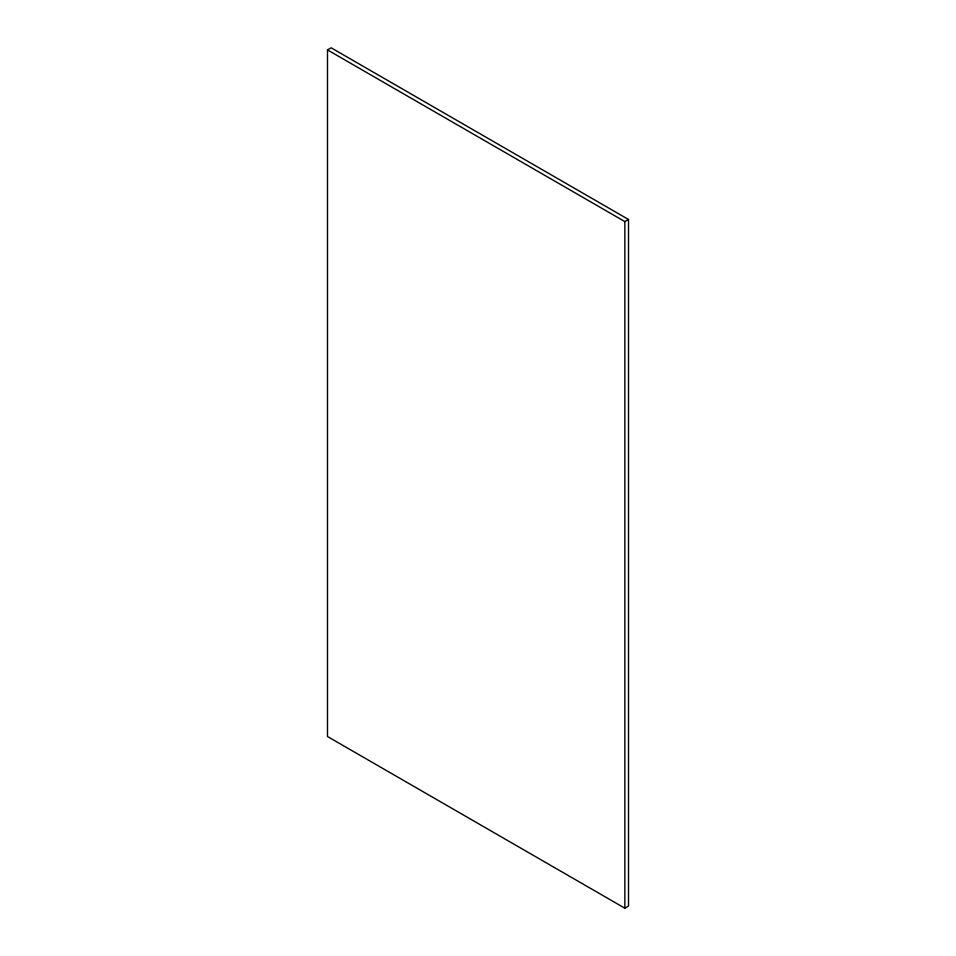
<?xml version="1.0" encoding="UTF-8"?>
<svg xmlns="http://www.w3.org/2000/svg" width="956" height="956" viewBox="0 0 956 956"><rect width="100%" height="100%" fill="white"/><g stroke="black" fill="none" stroke-linecap="round" stroke-linejoin="round"><path stroke-width="1.43" d="M327.49 49.915L331.146 47.8L628.51 219.486L628.51 906.085L624.854 908.2L327.49 736.514L327.49 49.915L624.854 221.589L628.51 219.486M624.854 221.589L624.854 908.2"/></g></svg>
